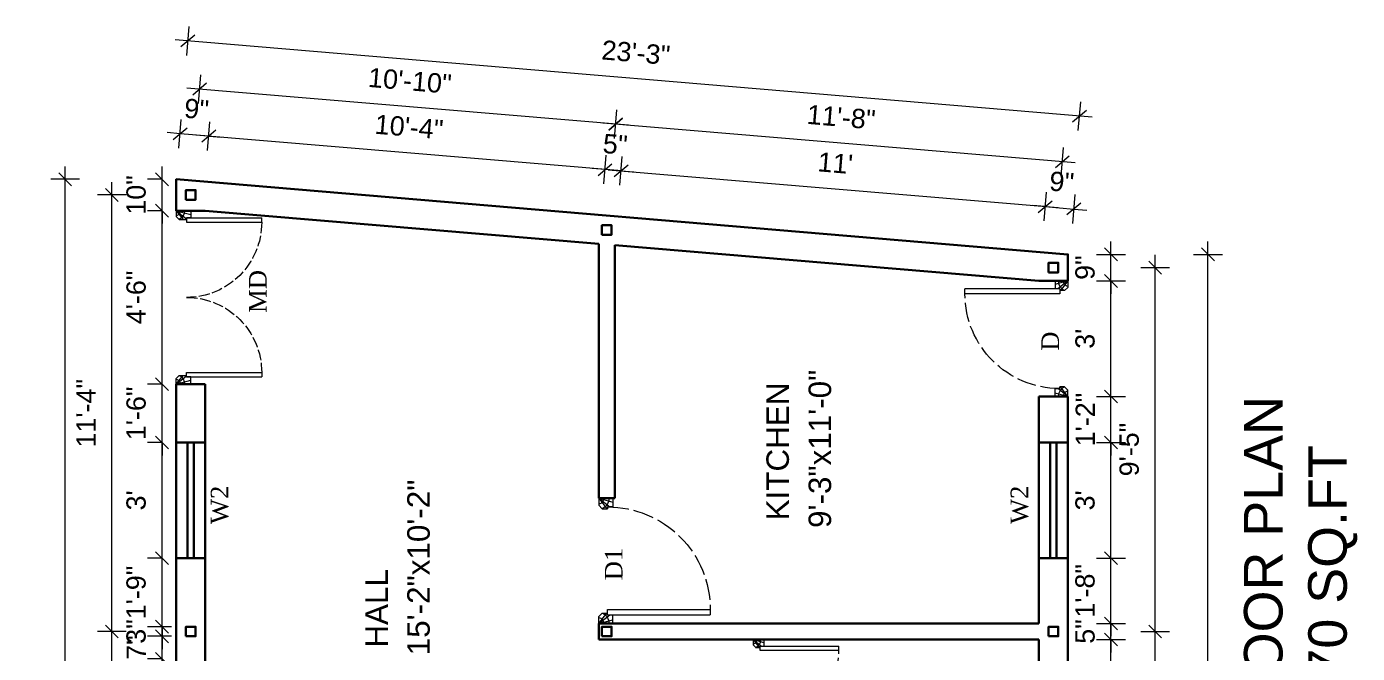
# Model space of a CAD drawing. Header units: inches. Extents: x 45643 to 78083, y -17830 to -3084.
# Drawn here: x 53665.1 to 54079.3, y -14210.8 to -14015.7 of the extents above; entities that cross this region are included whole.
import ezdxf

# ---------------------------------------------------------------- set-up
doc = ezdxf.new("R2010")
doc.units = ezdxf.units.IN
doc.header["$MEASUREMENT"] = 0
doc.linetypes.add('ACAD_ISO02W100', pattern=[15, 12, -3])
doc.linetypes.add('CONTINUA', pattern=[0])
for name, color, linetype, lineweight in [('A_Title Text', 105, 'Continuous', 60), ('Dim - internal', 4, 'Continuous', 9), ('Door-window', 150, 'Continuous', 9), ('ELEVATION', 6, 'Continuous', 30), ('hatch', 30, 'Continuous', 5), ('WALL', 240, 'Continuous', 30)]:
    doc.layers.add(name, color=color, linetype=linetype, lineweight=lineweight)
doc.layers.add('PDF_Text', color=7, linetype='Continuous')
doc.styles.add('Arial', font='arial.ttf')
doc.styles.add('PDF Arial', font='arial.ttf')
doc.styles.get("Standard").update_dxf_attribs({"font": 'times.ttf'})
doc.dimstyles.new('Sudeep', dxfattribs={"dimtxt": 6, "dimasz": 4, "dimexe": 4.5, "dimexo": 4.5, "dimgap": 5, "dimtad": 1, "dimdec": 0, "dimlunit": 4, "dimtxsty": 'Arial', "dimblk": 'OBLIQUE', "dimcen": 250, "dimdle": 4, "dimclrd": 86, "dimclre": 5, "dimclrt": 1, "dimadec": 0, "dimazin": 0, "dimtfac": 1, "dimtdec": 0, "dimtix": 1, "dimtmove": 1, "dimatfit": 3, "dimldrblk": 'OBLIQUE', "dimfxl": 4.5, "dimfxlon": 1, "dimfrac": 2, "dimlwd": 15, "dimlwe": 13, "dimarcsym": 0})

# ---------------------------------------------------------------- blocks, each defined once
blk = doc.blocks.new('A$C6FA92B9D')
at = {"layer": 'Door-window', "linetype": 'Continuous', "ltscale": 0.25}
for p, q in [((19.64, 48), (19.64, 46)), ((23.64, 48), (19.64, 48)), ((23.64, 48), (19.64, 48)), ((23.64, 48), (23.64, 46.4)), ((20.8, 46), (0, 46)), ((0, 44.8), (0, 46)), ((20.8, 44.8), (0, 44.8)), ((19.64, 46), (20.8, 46)), ((20.8, 46), (20.8, 45.6)), ((20.8, 46), (20.8, 44.8)), ((22.84, 45.6), (20.8, 45.6)), ((23.64, 46.4), (22.84, 45.6)), ((20.8, 3.2), (0, 3.2)), ((0, 3.2), (0, 2)), ((20.8, 2), (0, 2)), ((19.64, 2), (20.8, 2)), ((19.64, 0), (19.64, 2)), ((23.64, 0), (19.64, 0)), ((23.64, 0), (19.64, 0)), ((20.8, 2), (20.8, 3.2)), ((20.8, 2), (20.8, 2.4)), ((22.84, 2.4), (20.8, 2.4)), ((23.64, 1.6), (22.84, 2.4)), ((23.64, 0), (23.64, 1.6))]:
    blk.add_line(p, q, dxfattribs=at)
at = {"layer": 'Door-window', "linetype": 'ACAD_ISO02W100', "ltscale": 0.25}
for centre, start, end in [((20.8, 44.8), 180, 270), ((20.8, 3.2), 90, 180)]:
    blk.add_arc(centre, 20.8, start, end, dxfattribs=at)
at = {"layer": 'hatch', "color": 8}
for p, q in [((23.64, 48), (19.64, 46.92)), ((23.64, 48), (20.8, 45.74)), ((23.64, 48), (21.77, 45.6)), ((23.64, 0), (19.64, 1.08)), ((23.64, 0), (20.8, 2.26)), ((23.64, 0), (21.77, 2.4))]:
    blk.add_line(p, q, dxfattribs=at)
for centre, radius, start, end in [((23.7, 47.79), 2.35, 174.9175, 249.0128), ((23.74, 47.77), 1.13, 168.5136, 264.8628), ((23.7, 0.21), 2.35, 110.9872, 185.0825), ((23.74, 0.23), 1.13, 95.1372, 191.4864)]:
    blk.add_arc(centre, radius, start, end, dxfattribs=at)
blk = doc.blocks.new("D 3'")
at = {"layer": 'Door-window', "linetype": 'Continuous', "ltscale": 0.25}
for p, q in [((3749.64, -16740.96), (3749.64, -16711.46)), ((3751.14, -16711.46), (3749.64, -16711.46)), ((3751.14, -16740.96), (3751.14, -16711.46)), ((3747.14, -16743.51), (3747.14, -16739.51)), ((3747.14, -16739.51), (3749.64, -16739.51)), ((3783.14, -16739.51), (3780.64, -16739.51)), ((3780.64, -16739.51), (3780.64, -16740.96)), ((3783.14, -16743.51), (3783.14, -16739.51)), ((3749.14, -16743.51), (3750.14, -16742.51)), ((3749.64, -16740.96), (3751.14, -16740.96)), ((3750.14, -16742.51), (3750.14, -16740.96)), ((3780.14, -16742.51), (3780.14, -16740.96)), ((3780.64, -16740.96), (3780.14, -16740.96)), ((3781.14, -16743.51), (3780.14, -16742.51)), ((3747.14, -16743.51), (3749.14, -16743.51)), ((3783.14, -16743.51), (3781.14, -16743.51))]:
    blk.add_line(p, q, dxfattribs=at)
at = {"layer": 'Door-window', "linetype": 'ACAD_ISO02W100', "ltscale": 0.5}
blk.add_arc((3751.14, -16740.96), 29.5, 0, 90, dxfattribs=at)
at = {"layer": 'hatch', "color": 8}
for p, q in [((3747.14, -16743.51), (3748.23, -16739.5)), ((3783.14, -16743.51), (3782.06, -16739.5)), ((3747.14, -16743.51), (3749.64, -16740.37)), ((3747.14, -16743.51), (3750.14, -16741.17)), ((3783.14, -16743.51), (3780.14, -16741.17)), ((3783.14, -16743.51), (3780.64, -16740.37))]:
    blk.add_line(p, q, dxfattribs=at)
for centre, radius, start, end in [((3747.4, -16743.58), 2.93, 20.9872, 95.0825), ((3747.43, -16743.63), 1.42, 5.1372, 101.4864), ((3782.88, -16743.58), 2.93, 84.9175, 159.0128), ((3782.86, -16743.63), 1.42, 78.5136, 174.8628)]:
    blk.add_arc(centre, radius, start, end, dxfattribs=at)
blk = doc.blocks.new('_Oblique')
at = {"color": 0, "linetype": 'ByBlock', "lineweight": -2}
blk.add_line((-0.5, -0.5), (0.5, 0.5), dxfattribs=at)
blk = doc.blocks.new('*D1306')
at = {"layer": 'A_Title Text', "color": 86, "lineweight": 15, "transparency": 16777216}
blk.add_line((53677.06, -14442.96), (53677.06, -14059.2), dxfattribs=at)
at = {"layer": 'A_Title Text', "color": 5, "lineweight": 13, "transparency": 16777216}
for p, q in [((53681.56, -14063.2), (53672.56, -14063.2)), ((53681.56, -14438.96), (53672.56, -14438.96))]:
    blk.add_line(p, q, dxfattribs=at)
at = {"layer": 'Defpoints', "color": 0, "transparency": 16777216}
for p in [(53677.06, -14063.2), (53711.64, -14063.2), (53711.64, -14438.96)]:
    blk.add_point(p, dxfattribs=at)
at = {"layer": 'A_Title Text', "color": 86, "lineweight": 15, "transparency": 16777216, "xscale": 4, "yscale": 4, "zscale": 4}
for p, rotation in [((53677.06, -14063.2), 90), ((53677.06, -14438.96), 270)]:
    blk.add_blockref('_Oblique', p, dxfattribs=dict(at, rotation=rotation))
at = {"layer": 'A_Title Text', "color": 1, "transparency": 16777216, "insert": (53668.99, -14251.08), "char_height": 6, "attachment_point": 5, "rotation": 90, "style": 'Arial'}
blk.add_mtext('31\'-4"', dxfattribs=at)
blk = doc.blocks.new('*D1307')
at = {"layer": 'A_Title Text', "color": 86, "lineweight": 15, "transparency": 16777216}
blk.add_line((54032.75, -14400.48), (54032.75, -14082.58), dxfattribs=at)
at = {"layer": 'A_Title Text', "color": 5, "lineweight": 13, "transparency": 16777216}
for p, q in [((54028.25, -14086.58), (54037.25, -14086.58)), ((54028.25, -14396.48), (54037.25, -14396.48))]:
    blk.add_line(p, q, dxfattribs=at)
at = {"layer": 'Defpoints', "color": 0, "transparency": 16777216}
for p in [(53989.15, -14086.58), (54032.75, -14086.58), (53989.15, -14396.48)]:
    blk.add_point(p, dxfattribs=at)
at = {"layer": 'A_Title Text', "color": 86, "lineweight": 15, "transparency": 16777216, "xscale": 4, "yscale": 4, "zscale": 4}
for p, rotation in [((54032.75, -14086.58), 90), ((54032.75, -14396.48), 270)]:
    blk.add_blockref('_Oblique', p, dxfattribs=dict(at, rotation=rotation))
at = {"layer": 'A_Title Text', "color": 1, "transparency": 16777216, "insert": (54024.68, -14241.53), "char_height": 6, "attachment_point": 5, "rotation": 90, "style": 'Arial'}
blk.add_mtext('25\'-10"', dxfattribs=at)
blk = doc.blocks.new('*D1316')
at = {"layer": 'A_Title Text', "color": 86, "lineweight": 15, "transparency": 16777216}
blk.add_line((53707.21, -14252.51), (53707.21, -14208.51), dxfattribs=at)
at = {"layer": 'A_Title Text', "color": 5, "lineweight": 13, "transparency": 16777216}
for p, q in [((53707.21, -14212.51), (53702.71, -14212.51)), ((53707.21, -14248.51), (53702.71, -14248.51))]:
    blk.add_line(p, q, dxfattribs=at)
at = {"layer": 'Defpoints', "color": 0, "transparency": 16777216}
for p in [(53707.21, -14212.51), (53711.64, -14212.51), (53711.64, -14248.51)]:
    blk.add_point(p, dxfattribs=at)
at = {"layer": 'A_Title Text', "color": 86, "lineweight": 15, "transparency": 16777216, "xscale": 4, "yscale": 4, "zscale": 4}
for p, rotation in [((53707.21, -14212.51), 90), ((53707.21, -14248.51), 270)]:
    blk.add_blockref('_Oblique', p, dxfattribs=dict(at, rotation=rotation))
at = {"layer": 'A_Title Text', "color": 1, "transparency": 16777216, "insert": (53699.15, -14230.51), "char_height": 6, "attachment_point": 5, "rotation": 90, "style": 'Arial'}
blk.add_mtext("3'", dxfattribs=at)
blk = doc.blocks.new('*D1317')
at = {"layer": 'A_Title Text', "color": 86, "lineweight": 15, "transparency": 16777216}
for p, q in [((53707.21, -14205.51), (53707.21, -14201.51)), ((53707.21, -14212.51), (53707.21, -14205.51)), ((53707.21, -14212.51), (53707.21, -14216.51))]:
    blk.add_line(p, q, dxfattribs=at)
at = {"layer": 'A_Title Text', "color": 5, "lineweight": 13, "transparency": 16777216}
for p, q in [((53710.14, -14205.51), (53702.71, -14205.51)), ((53707.21, -14212.51), (53702.71, -14212.51))]:
    blk.add_line(p, q, dxfattribs=at)
at = {"layer": 'Defpoints', "color": 0, "transparency": 16777216}
for p in [(53707.21, -14205.51), (53714.64, -14205.51), (53711.64, -14212.51)]:
    blk.add_point(p, dxfattribs=at)
at = {"layer": 'A_Title Text', "color": 86, "lineweight": 15, "transparency": 16777216, "xscale": 4, "yscale": 4, "zscale": 4}
for p, rotation in [((53707.21, -14205.51), 270), ((53707.21, -14212.51), 90)]:
    blk.add_blockref('_Oblique', p, dxfattribs=dict(at, rotation=rotation))
at = {"layer": 'A_Title Text', "color": 1, "transparency": 16777216, "insert": (53699.21, -14209.01), "char_height": 6, "attachment_point": 5, "rotation": 90, "style": 'Arial'}
blk.add_mtext('7"', dxfattribs=at)
blk = doc.blocks.new('*D1318')
at = {"layer": 'A_Title Text', "color": 86, "lineweight": 15, "transparency": 16777216}
for p, q in [((53707.21, -14202.51), (53707.21, -14198.51)), ((53707.21, -14205.51), (53707.21, -14202.51)), ((53707.21, -14205.51), (53707.21, -14209.51))]:
    blk.add_line(p, q, dxfattribs=at)
at = {"layer": 'A_Title Text', "color": 5, "lineweight": 13, "transparency": 16777216}
for p, q in [((53710.14, -14202.51), (53702.71, -14202.51)), ((53710.14, -14205.51), (53702.71, -14205.51))]:
    blk.add_line(p, q, dxfattribs=at)
at = {"layer": 'Defpoints', "color": 0, "transparency": 16777216}
for p in [(53707.21, -14202.51), (53714.64, -14202.51), (53714.64, -14205.51)]:
    blk.add_point(p, dxfattribs=at)
at = {"layer": 'A_Title Text', "color": 86, "lineweight": 15, "transparency": 16777216, "xscale": 4, "yscale": 4, "zscale": 4}
for p, rotation in [((53707.21, -14202.51), 270), ((53707.21, -14205.51), 90)]:
    blk.add_blockref('_Oblique', p, dxfattribs=dict(at, rotation=rotation))
at = {"layer": 'A_Title Text', "color": 1, "transparency": 16777216, "insert": (53699.15, -14204.01), "char_height": 6, "attachment_point": 5, "rotation": 90, "style": 'Arial'}
blk.add_mtext('3"', dxfattribs=at)
blk = doc.blocks.new('*D1319')
at = {"layer": 'A_Title Text', "color": 86, "lineweight": 15, "transparency": 16777216}
for p, q in [((53707.21, -14181.18), (53707.21, -14177.18)), ((53707.21, -14202.51), (53707.21, -14181.18)), ((53707.21, -14202.51), (53707.21, -14206.51))]:
    blk.add_line(p, q, dxfattribs=at)
at = {"layer": 'A_Title Text', "color": 5, "lineweight": 13, "transparency": 16777216}
for p, q in [((53707.21, -14181.18), (53702.71, -14181.18)), ((53710.14, -14202.51), (53702.71, -14202.51))]:
    blk.add_line(p, q, dxfattribs=at)
at = {"layer": 'Defpoints', "color": 0, "transparency": 16777216}
for p in [(53707.21, -14181.18), (53711.64, -14181.18), (53714.64, -14202.51)]:
    blk.add_point(p, dxfattribs=at)
at = {"layer": 'A_Title Text', "color": 86, "lineweight": 15, "transparency": 16777216, "xscale": 4, "yscale": 4, "zscale": 4}
for p, rotation in [((53707.21, -14181.18), 270), ((53707.21, -14202.51), 90)]:
    blk.add_blockref('_Oblique', p, dxfattribs=dict(at, rotation=rotation))
at = {"layer": 'A_Title Text', "color": 1, "transparency": 16777216, "insert": (53699.15, -14191.85), "char_height": 6, "attachment_point": 5, "rotation": 90, "style": 'Arial'}
blk.add_mtext('1\'-9"', dxfattribs=at)
blk = doc.blocks.new('*D1320')
at = {"layer": 'A_Title Text', "color": 86, "lineweight": 15, "transparency": 16777216}
blk.add_line((53707.21, -14185.18), (53707.21, -14141.18), dxfattribs=at)
at = {"layer": 'A_Title Text', "color": 5, "lineweight": 13, "transparency": 16777216}
for p, q in [((53707.21, -14145.18), (53702.71, -14145.18)), ((53707.21, -14181.18), (53702.71, -14181.18))]:
    blk.add_line(p, q, dxfattribs=at)
at = {"layer": 'Defpoints', "color": 0, "transparency": 16777216}
for p in [(53707.21, -14145.18), (53711.64, -14145.18), (53711.64, -14181.18)]:
    blk.add_point(p, dxfattribs=at)
at = {"layer": 'A_Title Text', "color": 86, "lineweight": 15, "transparency": 16777216, "xscale": 4, "yscale": 4, "zscale": 4}
for p, rotation in [((53707.21, -14145.18), 90), ((53707.21, -14181.18), 270)]:
    blk.add_blockref('_Oblique', p, dxfattribs=dict(at, rotation=rotation))
at = {"layer": 'A_Title Text', "color": 1, "transparency": 16777216, "insert": (53699.15, -14163.18), "char_height": 6, "attachment_point": 5, "rotation": 90, "style": 'Arial'}
blk.add_mtext("3'", dxfattribs=at)
blk = doc.blocks.new('*D1321')
at = {"layer": 'A_Title Text', "color": 86, "lineweight": 15, "transparency": 16777216}
for p, q in [((53707.21, -14126.99), (53707.21, -14122.99)), ((53707.21, -14145.18), (53707.21, -14126.99)), ((53707.21, -14145.18), (53707.21, -14149.18))]:
    blk.add_line(p, q, dxfattribs=at)
at = {"layer": 'A_Title Text', "color": 5, "lineweight": 13, "transparency": 16777216}
for p, q in [((53707.21, -14126.99), (53702.71, -14126.99)), ((53707.21, -14145.18), (53702.71, -14145.18))]:
    blk.add_line(p, q, dxfattribs=at)
at = {"layer": 'Defpoints', "color": 0, "transparency": 16777216}
for p in [(53707.21, -14126.99), (53711.64, -14126.99), (53711.64, -14145.18)]:
    blk.add_point(p, dxfattribs=at)
at = {"layer": 'A_Title Text', "color": 86, "lineweight": 15, "transparency": 16777216, "xscale": 4, "yscale": 4, "zscale": 4}
for p, rotation in [((53707.21, -14126.99), 270), ((53707.21, -14145.18), 90)]:
    blk.add_blockref('_Oblique', p, dxfattribs=dict(at, rotation=rotation))
at = {"layer": 'A_Title Text', "color": 1, "transparency": 16777216, "insert": (53699.15, -14136.09), "char_height": 6, "attachment_point": 5, "rotation": 90, "style": 'Arial'}
blk.add_mtext('1\'-6"', dxfattribs=at)
blk = doc.blocks.new('*D1322')
at = {"layer": 'A_Title Text', "color": 86, "lineweight": 15, "transparency": 16777216}
blk.add_line((53707.21, -14130.99), (53707.21, -14068.99), dxfattribs=at)
at = {"layer": 'A_Title Text', "color": 5, "lineweight": 13, "transparency": 16777216}
for p, q in [((53707.21, -14072.99), (53702.71, -14072.99)), ((53707.21, -14126.99), (53702.71, -14126.99))]:
    blk.add_line(p, q, dxfattribs=at)
at = {"layer": 'Defpoints', "color": 0, "transparency": 16777216}
for p in [(53707.21, -14072.99), (53711.64, -14072.99), (53711.64, -14126.99)]:
    blk.add_point(p, dxfattribs=at)
at = {"layer": 'A_Title Text', "color": 86, "lineweight": 15, "transparency": 16777216, "xscale": 4, "yscale": 4, "zscale": 4}
for p, rotation in [((53707.21, -14072.99), 90), ((53707.21, -14126.99), 270)]:
    blk.add_blockref('_Oblique', p, dxfattribs=dict(at, rotation=rotation))
at = {"layer": 'A_Title Text', "color": 1, "transparency": 16777216, "insert": (53699.15, -14099.99), "char_height": 6, "attachment_point": 5, "rotation": 90, "style": 'Arial'}
blk.add_mtext('4\'-6"', dxfattribs=at)
blk = doc.blocks.new('*D1323')
at = {"layer": 'A_Title Text', "color": 86, "lineweight": 15, "transparency": 16777216}
for p, q in [((53707.21, -14063.2), (53707.21, -14059.2)), ((53707.21, -14072.99), (53707.21, -14063.2)), ((53707.21, -14072.99), (53707.21, -14076.99))]:
    blk.add_line(p, q, dxfattribs=at)
at = {"layer": 'A_Title Text', "color": 5, "lineweight": 13, "transparency": 16777216}
for p, q in [((53707.21, -14063.2), (53702.71, -14063.2)), ((53707.21, -14072.99), (53702.71, -14072.99))]:
    blk.add_line(p, q, dxfattribs=at)
at = {"layer": 'Defpoints', "color": 0, "transparency": 16777216}
for p in [(53707.21, -14063.2), (53711.64, -14063.2), (53711.64, -14072.99)]:
    blk.add_point(p, dxfattribs=at)
at = {"layer": 'A_Title Text', "color": 86, "lineweight": 15, "transparency": 16777216, "xscale": 4, "yscale": 4, "zscale": 4}
for p, rotation in [((53707.21, -14063.2), 270), ((53707.21, -14072.99), 90)]:
    blk.add_blockref('_Oblique', p, dxfattribs=dict(at, rotation=rotation))
at = {"layer": 'A_Title Text', "color": 1, "transparency": 16777216, "insert": (53699.15, -14068.09), "char_height": 6, "attachment_point": 5, "rotation": 90, "style": 'Arial'}
blk.add_mtext('10"', dxfattribs=at)
blk = doc.blocks.new('*D1325')
at = {"layer": 'A_Title Text', "color": 86, "lineweight": 15, "transparency": 16777216}
blk.add_line((53691.57, -14267.01), (53691.57, -14200.01), dxfattribs=at)
at = {"layer": 'A_Title Text', "color": 5, "lineweight": 13, "transparency": 16777216}
for p, q in [((53696.07, -14204.01), (53687.07, -14204.01)), ((53696.07, -14263.01), (53687.07, -14263.01))]:
    blk.add_line(p, q, dxfattribs=at)
at = {"layer": 'Defpoints', "color": 0, "transparency": 16777216}
for p in [(53691.57, -14204.01), (53716.14, -14204.01), (53716.14, -14263.01)]:
    blk.add_point(p, dxfattribs=at)
at = {"layer": 'A_Title Text', "color": 86, "lineweight": 15, "transparency": 16777216, "xscale": 4, "yscale": 4, "zscale": 4}
for p, rotation in [((53691.57, -14204.01), 90), ((53691.57, -14263.01), 270)]:
    blk.add_blockref('_Oblique', p, dxfattribs=dict(at, rotation=rotation))
at = {"layer": 'A_Title Text', "color": 1, "transparency": 16777216, "insert": (53683.55, -14233.51), "char_height": 6, "attachment_point": 5, "rotation": 90, "style": 'Arial'}
blk.add_mtext('4\'-11"', dxfattribs=at)
blk = doc.blocks.new('*D1326')
at = {"layer": 'A_Title Text', "color": 86, "lineweight": 15, "transparency": 16777216}
blk.add_line((53691.57, -14208.01), (53691.57, -14064.09), dxfattribs=at)
at = {"layer": 'A_Title Text', "color": 5, "lineweight": 13, "transparency": 16777216}
for p, q in [((53696.07, -14068.09), (53687.07, -14068.09)), ((53696.07, -14204.01), (53687.07, -14204.01))]:
    blk.add_line(p, q, dxfattribs=at)
at = {"layer": 'Defpoints', "color": 0, "transparency": 16777216}
for p in [(53691.57, -14068.09), (53716.14, -14068.09), (53716.14, -14204.01)]:
    blk.add_point(p, dxfattribs=at)
at = {"layer": 'A_Title Text', "color": 86, "lineweight": 15, "transparency": 16777216, "xscale": 4, "yscale": 4, "zscale": 4}
for p, rotation in [((53691.57, -14068.09), 90), ((53691.57, -14204.01), 270)]:
    blk.add_blockref('_Oblique', p, dxfattribs=dict(at, rotation=rotation))
at = {"layer": 'A_Title Text', "color": 1, "transparency": 16777216, "insert": (53683.55, -14136.05), "char_height": 6, "attachment_point": 5, "rotation": 90, "style": 'Arial'}
blk.add_mtext('11\'-4"', dxfattribs=at)
blk = doc.blocks.new('*D1331')
at = {"layer": 'A_Title Text', "color": 86, "lineweight": 15, "transparency": 16777216}
blk.add_line((54002.58, -14264.51), (54002.58, -14202.51), dxfattribs=at)
at = {"layer": 'A_Title Text', "color": 5, "lineweight": 13, "transparency": 16777216}
for p, q in [((53998.08, -14206.51), (54007.08, -14206.51)), ((53998.08, -14260.51), (54007.08, -14260.51))]:
    blk.add_line(p, q, dxfattribs=at)
at = {"layer": 'Defpoints', "color": 0, "transparency": 16777216}
for p in [(53980.15, -14206.51), (54002.58, -14206.51), (53980.15, -14260.51)]:
    blk.add_point(p, dxfattribs=at)
at = {"layer": 'A_Title Text', "color": 86, "lineweight": 15, "transparency": 16777216, "xscale": 4, "yscale": 4, "zscale": 4}
for p, rotation in [((54002.58, -14206.51), 90), ((54002.58, -14260.51), 270)]:
    blk.add_blockref('_Oblique', p, dxfattribs=dict(at, rotation=rotation))
at = {"layer": 'A_Title Text', "color": 1, "transparency": 16777216, "insert": (53994.52, -14233.51), "char_height": 6, "attachment_point": 5, "rotation": 90, "style": 'Arial'}
blk.add_mtext('4\'-6"', dxfattribs=at)
blk = doc.blocks.new('*D1332')
at = {"layer": 'A_Title Text', "color": 86, "lineweight": 15, "transparency": 16777216}
for p, q in [((54002.58, -14201.51), (54002.58, -14197.51)), ((54002.58, -14206.51), (54002.58, -14201.51)), ((54002.58, -14206.51), (54002.58, -14210.51))]:
    blk.add_line(p, q, dxfattribs=at)
at = {"layer": 'A_Title Text', "color": 5, "lineweight": 13, "transparency": 16777216}
for p, q in [((53998.08, -14201.51), (54007.08, -14201.51)), ((53998.08, -14206.51), (54007.08, -14206.51))]:
    blk.add_line(p, q, dxfattribs=at)
at = {"layer": 'Defpoints', "color": 0, "transparency": 16777216}
for p in [(53980.15, -14201.51), (54002.58, -14201.51), (53980.15, -14206.51)]:
    blk.add_point(p, dxfattribs=at)
at = {"layer": 'A_Title Text', "color": 86, "lineweight": 15, "transparency": 16777216, "xscale": 4, "yscale": 4, "zscale": 4}
for p, rotation in [((54002.58, -14201.51), 270), ((54002.58, -14206.51), 90)]:
    blk.add_blockref('_Oblique', p, dxfattribs=dict(at, rotation=rotation))
at = {"layer": 'A_Title Text', "color": 1, "transparency": 16777216, "insert": (53994.53, -14204.01), "char_height": 6, "attachment_point": 5, "rotation": 90, "style": 'Arial'}
blk.add_mtext('5"', dxfattribs=at)
blk = doc.blocks.new('*D1333')
at = {"layer": 'A_Title Text', "color": 86, "lineweight": 15, "transparency": 16777216}
for p, q in [((54002.58, -14181.18), (54002.58, -14177.18)), ((54002.58, -14201.51), (54002.58, -14181.18)), ((54002.58, -14201.51), (54002.58, -14205.51))]:
    blk.add_line(p, q, dxfattribs=at)
at = {"layer": 'A_Title Text', "color": 5, "lineweight": 13, "transparency": 16777216}
for p, q in [((53998.08, -14181.18), (54007.08, -14181.18)), ((53998.08, -14201.51), (54007.08, -14201.51))]:
    blk.add_line(p, q, dxfattribs=at)
at = {"layer": 'Defpoints', "color": 0, "transparency": 16777216}
for p in [(53989.15, -14181.18), (54002.58, -14181.18), (53980.15, -14201.51)]:
    blk.add_point(p, dxfattribs=at)
at = {"layer": 'A_Title Text', "color": 86, "lineweight": 15, "transparency": 16777216, "xscale": 4, "yscale": 4, "zscale": 4}
for p, rotation in [((54002.58, -14181.18), 270), ((54002.58, -14201.51), 90)]:
    blk.add_blockref('_Oblique', p, dxfattribs=dict(at, rotation=rotation))
at = {"layer": 'A_Title Text', "color": 1, "transparency": 16777216, "insert": (53994.52, -14191.35), "char_height": 6, "attachment_point": 5, "rotation": 90, "style": 'Arial'}
blk.add_mtext('1\'-8"', dxfattribs=at)
blk = doc.blocks.new('*D1334')
at = {"layer": 'A_Title Text', "color": 86, "lineweight": 15, "transparency": 16777216}
blk.add_line((54002.58, -14185.18), (54002.58, -14141.18), dxfattribs=at)
at = {"layer": 'A_Title Text', "color": 5, "lineweight": 13, "transparency": 16777216}
for p, q in [((53998.08, -14145.18), (54007.08, -14145.18)), ((53998.08, -14181.18), (54007.08, -14181.18))]:
    blk.add_line(p, q, dxfattribs=at)
at = {"layer": 'Defpoints', "color": 0, "transparency": 16777216}
for p in [(53989.15, -14145.18), (54002.58, -14145.18), (53989.15, -14181.18)]:
    blk.add_point(p, dxfattribs=at)
at = {"layer": 'A_Title Text', "color": 86, "lineweight": 15, "transparency": 16777216, "xscale": 4, "yscale": 4, "zscale": 4}
for p, rotation in [((54002.58, -14145.18), 90), ((54002.58, -14181.18), 270)]:
    blk.add_blockref('_Oblique', p, dxfattribs=dict(at, rotation=rotation))
at = {"layer": 'A_Title Text', "color": 1, "transparency": 16777216, "insert": (53994.52, -14163.18), "char_height": 6, "attachment_point": 5, "rotation": 90, "style": 'Arial'}
blk.add_mtext("3'", dxfattribs=at)
blk = doc.blocks.new('*D1335')
at = {"layer": 'A_Title Text', "color": 86, "lineweight": 15, "transparency": 16777216}
for p, q in [((54002.58, -14130.85), (54002.58, -14126.85)), ((54002.58, -14145.18), (54002.58, -14130.85)), ((54002.58, -14145.18), (54002.58, -14149.18))]:
    blk.add_line(p, q, dxfattribs=at)
at = {"layer": 'A_Title Text', "color": 5, "lineweight": 13, "transparency": 16777216}
for p, q in [((53998.08, -14130.85), (54007.08, -14130.85)), ((53998.08, -14145.18), (54007.08, -14145.18))]:
    blk.add_line(p, q, dxfattribs=at)
at = {"layer": 'Defpoints', "color": 0, "transparency": 16777216}
for p in [(53989.15, -14130.85), (54002.58, -14130.85), (53989.15, -14145.18)]:
    blk.add_point(p, dxfattribs=at)
at = {"layer": 'A_Title Text', "color": 86, "lineweight": 15, "transparency": 16777216, "xscale": 4, "yscale": 4, "zscale": 4}
for p, rotation in [((54002.58, -14130.85), 270), ((54002.58, -14145.18), 90)]:
    blk.add_blockref('_Oblique', p, dxfattribs=dict(at, rotation=rotation))
at = {"layer": 'A_Title Text', "color": 1, "transparency": 16777216, "insert": (53994.57, -14138.02), "char_height": 6, "attachment_point": 5, "rotation": 90, "style": 'Arial'}
blk.add_mtext('1\'-2"', dxfattribs=at)
blk = doc.blocks.new('*D1336')
at = {"layer": 'A_Title Text', "color": 86, "lineweight": 15, "transparency": 16777216}
blk.add_line((54002.58, -14134.85), (54002.58, -14090.85), dxfattribs=at)
at = {"layer": 'A_Title Text', "color": 5, "lineweight": 13, "transparency": 16777216}
for p, q in [((53998.08, -14094.85), (54007.08, -14094.85)), ((53998.08, -14130.85), (54007.08, -14130.85))]:
    blk.add_line(p, q, dxfattribs=at)
at = {"layer": 'Defpoints', "color": 0, "transparency": 16777216}
for p in [(53989.15, -14094.85), (54002.58, -14094.85), (53989.15, -14130.85)]:
    blk.add_point(p, dxfattribs=at)
at = {"layer": 'A_Title Text', "color": 86, "lineweight": 15, "transparency": 16777216, "xscale": 4, "yscale": 4, "zscale": 4}
for p, rotation in [((54002.58, -14094.85), 90), ((54002.58, -14130.85), 270)]:
    blk.add_blockref('_Oblique', p, dxfattribs=dict(at, rotation=rotation))
at = {"layer": 'A_Title Text', "color": 1, "transparency": 16777216, "insert": (53994.52, -14112.85), "char_height": 6, "attachment_point": 5, "rotation": 90, "style": 'Arial'}
blk.add_mtext("3'", dxfattribs=at)
blk = doc.blocks.new('*D1337')
at = {"layer": 'A_Title Text', "color": 86, "lineweight": 15, "transparency": 16777216}
for p, q in [((54002.58, -14086.58), (54002.58, -14082.58)), ((54002.58, -14094.85), (54002.58, -14086.58)), ((54002.58, -14094.85), (54002.58, -14098.85))]:
    blk.add_line(p, q, dxfattribs=at)
at = {"layer": 'A_Title Text', "color": 5, "lineweight": 13, "transparency": 16777216}
for p, q in [((53998.08, -14086.58), (54007.08, -14086.58)), ((53998.08, -14094.85), (54007.08, -14094.85))]:
    blk.add_line(p, q, dxfattribs=at)
at = {"layer": 'Defpoints', "color": 0, "transparency": 16777216}
for p in [(53989.15, -14086.58), (54002.58, -14086.58), (53989.15, -14094.85)]:
    blk.add_point(p, dxfattribs=at)
at = {"layer": 'A_Title Text', "color": 86, "lineweight": 15, "transparency": 16777216, "xscale": 4, "yscale": 4, "zscale": 4}
for p, rotation in [((54002.58, -14086.58), 270), ((54002.58, -14094.85), 90)]:
    blk.add_blockref('_Oblique', p, dxfattribs=dict(at, rotation=rotation))
at = {"layer": 'A_Title Text', "color": 1, "transparency": 16777216, "insert": (53994.52, -14090.71), "char_height": 6, "attachment_point": 5, "rotation": 90, "style": 'Arial'}
blk.add_mtext('9"', dxfattribs=at)
blk = doc.blocks.new('*D1339')
at = {"layer": 'A_Title Text', "color": 86, "lineweight": 15, "transparency": 16777216}
blk.add_line((54016.33, -14267.01), (54016.33, -14200.01), dxfattribs=at)
at = {"layer": 'A_Title Text', "color": 5, "lineweight": 13, "transparency": 16777216}
for p, q in [((54011.83, -14204.01), (54020.83, -14204.01)), ((54011.83, -14263.01), (54020.83, -14263.01))]:
    blk.add_line(p, q, dxfattribs=at)
at = {"layer": 'Defpoints', "color": 0, "transparency": 16777216}
for p in [(53984.65, -14204.01), (54016.33, -14204.01), (53984.65, -14263.01)]:
    blk.add_point(p, dxfattribs=at)
at = {"layer": 'A_Title Text', "color": 86, "lineweight": 15, "transparency": 16777216, "xscale": 4, "yscale": 4, "zscale": 4}
for p, rotation in [((54016.33, -14204.01), 90), ((54016.33, -14263.01), 270)]:
    blk.add_blockref('_Oblique', p, dxfattribs=dict(at, rotation=rotation))
at = {"layer": 'A_Title Text', "color": 1, "transparency": 16777216, "insert": (54008.32, -14233.51), "char_height": 6, "attachment_point": 5, "rotation": 90, "style": 'Arial'}
blk.add_mtext('4\'-11"', dxfattribs=at)
blk = doc.blocks.new('*D1340')
at = {"layer": 'A_Title Text', "color": 86, "lineweight": 15, "transparency": 16777216}
blk.add_line((54016.33, -14208.01), (54016.33, -14086.71), dxfattribs=at)
at = {"layer": 'A_Title Text', "color": 5, "lineweight": 13, "transparency": 16777216}
for p, q in [((54011.83, -14090.71), (54020.83, -14090.71)), ((54011.83, -14204.01), (54020.83, -14204.01))]:
    blk.add_line(p, q, dxfattribs=at)
at = {"layer": 'Defpoints', "color": 0, "transparency": 16777216}
for p in [(53984.65, -14090.71), (54016.33, -14090.71), (53984.65, -14204.01)]:
    blk.add_point(p, dxfattribs=at)
at = {"layer": 'A_Title Text', "color": 86, "lineweight": 15, "transparency": 16777216, "xscale": 4, "yscale": 4, "zscale": 4}
for p, rotation in [((54016.33, -14090.71), 90), ((54016.33, -14204.01), 270)]:
    blk.add_blockref('_Oblique', p, dxfattribs=dict(at, rotation=rotation))
at = {"layer": 'A_Title Text', "color": 1, "transparency": 16777216, "insert": (54008.27, -14147.36), "char_height": 6, "attachment_point": 5, "rotation": 90, "style": 'Arial'}
blk.add_mtext('9\'-5"', dxfattribs=at)
blk = doc.blocks.new('*D1347')
at = {"layer": 'A_Title Text', "color": 5, "lineweight": 13, "transparency": 16777216}
for p, q in [((53844.71, -14064.65), (53845.46, -14055.68)), ((53849.71, -14065.07), (53850.46, -14056.1))]:
    blk.add_line(p, q, dxfattribs=at)
at = {"layer": 'A_Title Text', "color": 86, "lineweight": 15, "transparency": 16777216}
for p, q in [((53845.09, -14060.17), (53841.1, -14059.83)), ((53850.09, -14060.59), (53845.09, -14060.17)), ((53850.09, -14060.59), (53854.07, -14060.92))]:
    blk.add_line(p, q, dxfattribs=at)
at = {"layer": 'Defpoints', "color": 0, "transparency": 16777216}
for p in [(53845.09, -14060.17), (53843.14, -14083.31), (53848.14, -14083.73)]:
    blk.add_point(p, dxfattribs=at)
at = {"layer": 'A_Title Text', "color": 86, "lineweight": 15, "transparency": 16777216, "xscale": 4, "yscale": 4, "zscale": 4}
for p, rotation in [((53845.09, -14060.17), 355.1847222640574), ((53850.09, -14060.59), 175.1847222640574)]:
    blk.add_blockref('_Oblique', p, dxfattribs=dict(at, rotation=rotation))
at = {"layer": 'A_Title Text', "color": 1, "transparency": 16777216, "insert": (53848.26, -14052.35), "char_height": 6, "attachment_point": 5, "rotation": 355.1847, "style": 'Arial'}
blk.add_mtext('5"', dxfattribs=at)
blk = doc.blocks.new('*D1348')
at = {"layer": 'A_Title Text', "color": 5, "lineweight": 13, "transparency": 16777216}
for p, q in [((53721.36, -14054.26), (53722.11, -14045.29)), ((53844.71, -14064.65), (53845.46, -14055.68))]:
    blk.add_line(p, q, dxfattribs=at)
at = {"layer": 'A_Title Text', "color": 86, "lineweight": 15, "transparency": 16777216}
blk.add_line((53849.07, -14060.5), (53717.75, -14049.44), dxfattribs=at)
at = {"layer": 'Defpoints', "color": 0, "transparency": 16777216}
for p in [(53721.74, -14049.78), (53719.78, -14072.99), (53843.14, -14083.31)]:
    blk.add_point(p, dxfattribs=at)
at = {"layer": 'A_Title Text', "color": 86, "lineweight": 15, "transparency": 16777216, "xscale": 4, "yscale": 4, "zscale": 4}
for p, rotation in [((53721.74, -14049.78), 175.1847222640574), ((53845.09, -14060.17), 355.1847222640574)]:
    blk.add_blockref('_Oblique', p, dxfattribs=dict(at, rotation=rotation))
at = {"layer": 'A_Title Text', "color": 1, "transparency": 16777216, "insert": (53784.09, -14046.94), "char_height": 6, "attachment_point": 5, "rotation": 355.1847, "style": 'Arial'}
blk.add_mtext('10\'-4"', dxfattribs=at)
blk = doc.blocks.new('*D1304')
at = {"layer": 'A_Title Text', "color": 5, "lineweight": 13, "transparency": 16777216}
for p, q in [((53712.45, -14053.51), (53713.21, -14044.54)), ((53721.36, -14054.26), (53722.11, -14045.29))]:
    blk.add_line(p, q, dxfattribs=at)
at = {"layer": 'A_Title Text', "color": 86, "lineweight": 15, "transparency": 16777216}
for p, q in [((53712.83, -14049.03), (53708.84, -14048.69)), ((53721.74, -14049.78), (53712.83, -14049.03)), ((53721.74, -14049.78), (53725.72, -14050.11))]:
    blk.add_line(p, q, dxfattribs=at)
at = {"layer": 'Defpoints', "color": 0, "transparency": 16777216}
for p in [(53712.83, -14049.03), (53711.64, -14063.2), (53719.78, -14072.99)]:
    blk.add_point(p, dxfattribs=at)
at = {"layer": 'A_Title Text', "color": 86, "lineweight": 15, "transparency": 16777216, "xscale": 4, "yscale": 4, "zscale": 4}
for p, rotation in [((53712.83, -14049.03), 355.1847222640574), ((53721.74, -14049.78), 175.1847222640574)]:
    blk.add_blockref('_Oblique', p, dxfattribs=dict(at, rotation=rotation))
at = {"layer": 'A_Title Text', "color": 1, "transparency": 16777216, "insert": (53717.96, -14041.37), "char_height": 6, "attachment_point": 5, "rotation": 355.1847, "style": 'Arial'}
blk.add_mtext('9"', dxfattribs=at)
blk = doc.blocks.new('*D1349')
at = {"layer": 'A_Title Text', "color": 5, "lineweight": 13, "transparency": 16777216}
for p, q in [((53849.71, -14065.07), (53850.46, -14056.1)), ((53981.73, -14076.19), (53982.48, -14067.22))]:
    blk.add_line(p, q, dxfattribs=at)
at = {"layer": 'A_Title Text', "color": 86, "lineweight": 15, "transparency": 16777216}
blk.add_line((53846.1, -14060.25), (53986.09, -14072.04), dxfattribs=at)
at = {"layer": 'Defpoints', "color": 0, "transparency": 16777216}
for p in [(53982.1, -14071.71), (53848.14, -14083.73), (53980.15, -14094.85)]:
    blk.add_point(p, dxfattribs=at)
at = {"layer": 'A_Title Text', "color": 86, "lineweight": 15, "transparency": 16777216, "xscale": 4, "yscale": 4, "zscale": 4}
for p, rotation in [((53850.09, -14060.59), 175.1847222640574), ((53982.1, -14071.71), 355.1847222640574)]:
    blk.add_blockref('_Oblique', p, dxfattribs=dict(at, rotation=rotation))
at = {"layer": 'A_Title Text', "color": 1, "transparency": 16777216, "insert": (53916.77, -14058.16), "char_height": 6, "attachment_point": 5, "rotation": 355.1847, "style": 'Arial'}
blk.add_mtext("11'", dxfattribs=at)
blk = doc.blocks.new('*D1350')
at = {"layer": 'A_Title Text', "color": 5, "lineweight": 13, "transparency": 16777216}
for p, q in [((53981.73, -14076.19), (53982.48, -14067.22)), ((53990.66, -14076.95), (53991.42, -14067.98))]:
    blk.add_line(p, q, dxfattribs=at)
at = {"layer": 'A_Title Text', "color": 86, "lineweight": 15, "transparency": 16777216}
for p, q in [((53982.1, -14071.71), (53978.12, -14071.37)), ((53982.1, -14071.71), (53991.04, -14072.46)), ((53991.04, -14072.46), (53995.03, -14072.8))]:
    blk.add_line(p, q, dxfattribs=at)
at = {"layer": 'Defpoints', "color": 0, "transparency": 16777216}
for p in [(53991.04, -14072.46), (53980.15, -14094.85), (53989.15, -14094.85)]:
    blk.add_point(p, dxfattribs=at)
at = {"layer": 'A_Title Text', "color": 86, "lineweight": 15, "transparency": 16777216, "xscale": 4, "yscale": 4, "zscale": 4}
for p, rotation in [((53982.1, -14071.71), 355.1847222640574), ((53991.04, -14072.46), 175.1847222640574)]:
    blk.add_blockref('_Oblique', p, dxfattribs=dict(at, rotation=rotation))
at = {"layer": 'A_Title Text', "color": 1, "transparency": 16777216, "insert": (53987.25, -14064.05), "char_height": 6, "attachment_point": 5, "rotation": 355.1847, "style": 'Arial'}
blk.add_mtext('9"', dxfattribs=at)
blk = doc.blocks.new('*D1309')
at = {"layer": 'A_Title Text', "color": 5, "lineweight": 13, "transparency": 16777216}
for p, q in [((53848.03, -14050.53), (53848.79, -14041.57)), ((53987.05, -14062.24), (53987.81, -14053.28))]:
    blk.add_line(p, q, dxfattribs=at)
at = {"layer": 'A_Title Text', "color": 86, "lineweight": 15, "transparency": 16777216}
blk.add_line((53991.42, -14058.1), (53844.43, -14045.71), dxfattribs=at)
at = {"layer": 'Defpoints', "color": 0, "transparency": 16777216}
for p in [(53848.41, -14046.05), (53845.64, -14079), (53984.65, -14090.71)]:
    blk.add_point(p, dxfattribs=at)
at = {"layer": 'A_Title Text', "color": 86, "lineweight": 15, "transparency": 16777216, "xscale": 4, "yscale": 4, "zscale": 4}
for p, rotation in [((53848.41, -14046.05), 175.1847222639032), ((53987.43, -14057.76), 355.1847222639032)]:
    blk.add_blockref('_Oblique', p, dxfattribs=dict(at, rotation=rotation))
at = {"layer": 'A_Title Text', "color": 1, "transparency": 16777216, "insert": (53918.6, -14043.87), "char_height": 6, "attachment_point": 5, "rotation": 355.1847, "style": 'Arial'}
blk.add_mtext('11\'-8"', dxfattribs=at)
blk = doc.blocks.new('*D1310')
at = {"layer": 'A_Title Text', "color": 5, "lineweight": 13, "transparency": 16777216}
for p, q in [((53718.53, -14039.62), (53719.29, -14030.66)), ((53848.03, -14050.53), (53848.79, -14041.57))]:
    blk.add_line(p, q, dxfattribs=at)
at = {"layer": 'A_Title Text', "color": 86, "lineweight": 15, "transparency": 16777216}
blk.add_line((53852.4, -14046.39), (53714.93, -14034.8), dxfattribs=at)
at = {"layer": 'Defpoints', "color": 0, "transparency": 16777216}
for p in [(53718.91, -14035.14), (53716.14, -14068.09), (53845.64, -14079)]:
    blk.add_point(p, dxfattribs=at)
at = {"layer": 'A_Title Text', "color": 86, "lineweight": 15, "transparency": 16777216, "xscale": 4, "yscale": 4, "zscale": 4}
for p, rotation in [((53718.91, -14035.14), 175.1847222640574), ((53848.41, -14046.05), 355.1847222640574)]:
    blk.add_blockref('_Oblique', p, dxfattribs=dict(at, rotation=rotation))
at = {"layer": 'A_Title Text', "color": 1, "transparency": 16777216, "insert": (53784.34, -14032.56), "char_height": 6, "attachment_point": 5, "rotation": 355.1847, "style": 'Arial'}
blk.add_mtext('10\'-10"', dxfattribs=at)
blk = doc.blocks.new('*D1311')
at = {"layer": 'A_Title Text', "color": 5, "lineweight": 13, "transparency": 16777216}
for p, q in [((53714.89, -14024.64), (53715.64, -14015.67)), ((53992.4, -14048.01), (53993.16, -14039.05))]:
    blk.add_line(p, q, dxfattribs=at)
at = {"layer": 'A_Title Text', "color": 86, "lineweight": 15, "transparency": 16777216}
blk.add_line((53996.77, -14043.87), (53711.28, -14019.82), dxfattribs=at)
at = {"layer": 'Defpoints', "color": 0, "transparency": 16777216}
for p in [(53715.26, -14020.15), (53711.64, -14063.2), (53989.15, -14086.58)]:
    blk.add_point(p, dxfattribs=at)
at = {"layer": 'A_Title Text', "color": 86, "lineweight": 15, "transparency": 16777216, "xscale": 4, "yscale": 4, "zscale": 4}
for p, rotation in [((53715.26, -14020.15), 175.1847222638995), ((53992.78, -14043.53), 355.1847222638995)]:
    blk.add_blockref('_Oblique', p, dxfattribs=dict(at, rotation=rotation))
at = {"layer": 'A_Title Text', "color": 1, "transparency": 16777216, "insert": (53854.7, -14023.8), "char_height": 6, "attachment_point": 5, "rotation": 355.1847, "style": 'Arial'}
blk.add_mtext('23\'-3"', dxfattribs=at)

msp = doc.modelspace()

# ---------------------------------------------------------------- linework, layer by layer
at = {"layer": 'ELEVATION'}
for p, q in [((53720.64, -14072.99), (53711.64, -14072.99)), ((53843.14, -14083.31), (53720.64, -14072.99)), ((53843.14, -14083.31), (53843.14, -14162.51)), ((53848.14, -14083.73), (53848.14, -14162.51)), ((53980.15, -14094.85), (53848.14, -14083.73)), ((53980.15, -14094.85), (53989.15, -14094.85)), ((53720.64, -14126.99), (53711.64, -14126.99)), ((53720.64, -14126.99), (53720.64, -14260.51)), ((53980.15, -14201.51), (53980.15, -14130.85)), ((53980.15, -14130.85), (53989.15, -14130.85)), ((53711.64, -14145.18), (53720.64, -14145.18)), ((53715.14, -14181.18), (53715.14, -14145.18)), ((53717.14, -14181.18), (53717.14, -14145.18)), ((53980.15, -14145.18), (53989.15, -14145.18)), ((53983.65, -14181.18), (53983.65, -14145.18)), ((53985.65, -14181.18), (53985.65, -14145.18)), ((53848.14, -14162.51), (53843.14, -14162.51)), ((53711.64, -14181.18), (53720.64, -14181.18)), ((53980.15, -14181.18), (53989.15, -14181.18)), ((53843.14, -14201.51), (53843.14, -14206.51)), ((53843.14, -14201.51), (53980.15, -14201.51)), ((53848.14, -14201.51), (53843.14, -14201.51)), ((53843.14, -14206.51), (53891.15, -14206.51)), ((53891.15, -14206.51), (53896.15, -14206.51)), ((53896.15, -14206.51), (53980.15, -14206.51)), ((53980.15, -14260.51), (53980.15, -14206.51))]:
    msp.add_line(p, q, dxfattribs=at)
for points in [[(53989.15, -14094.85), (53989.15, -14086.58), (53711.64, -14063.2), (53711.64, -14072.99)], [(53711.64, -14126.99), (53711.64, -14438.96), (53989.15, -14396.48), (53989.15, -14130.85)]]:
    msp.add_lwpolyline(points, dxfattribs=at)
for points in [[(53714.64, -14069.59), (53714.64, -14066.59), (53717.64, -14066.59), (53717.64, -14069.59)], [(53844.14, -14080.5), (53844.14, -14077.5), (53847.14, -14077.5), (53847.14, -14080.5)], [(53983.15, -14092.21), (53983.15, -14089.21), (53986.15, -14089.21), (53986.15, -14092.21)], [(53714.64, -14205.51), (53714.64, -14202.51), (53717.64, -14202.51), (53717.64, -14205.51)], [(53844.14, -14205.51), (53844.14, -14202.51), (53847.14, -14202.51), (53847.14, -14205.51)], [(53983.15, -14205.51), (53983.15, -14202.51), (53986.15, -14202.51), (53986.15, -14205.51)]]:
    msp.add_lwpolyline(points, close=True, dxfattribs=at)

# ---------------------------------------------------------------- block references
at = {"layer": 'Dim - internal', "xscale": -1.124999999999111, "yscale": 1.124999999999111, "zscale": 1.124999999999111}
msp.add_blockref('A$C6FA92B9D', (53738.23, -14126.99), dxfattribs=at)
at = {"layer": 'WALL', "linetype": 'CONTINUA', "xscale": -1, "rotation": 90.00000073371181}
msp.add_blockref("D 3'", (37245.65, -10347.71), dxfattribs=at)
at = {"layer": 'WALL', "linetype": 'CONTINUA', "xscale": -1.083333333333211, "yscale": 1.083333333333211, "zscale": 1.083333333333211, "rotation": 270.0000007337118}
msp.add_blockref("D 3'", (71981.94, -18260.92), dxfattribs=at)
at = {"layer": 'WALL', "xscale": 0.8333333330483583, "yscale": 0.8333333330483583, "zscale": 0.8333333330483583, "rotation": 270}
msp.add_blockref("D 3'", (67844.08, -11083.9), dxfattribs=at)

# ---------------------------------------------------------------- texts
at = {"attachment_point": 1, "rotation": 90}
for s, insert, char_height, width in [('{\\fTimes New Roman|b0|i0|c0|p18;MD}', (53734.27, -14104.8), 5.4869, 1396.073), ('D', (53980.91, -14116.61), 5.49, 54.2013), ('W2', (53722.38, -14170.56), 5.487, 1396.073), ('W2', (53971.33, -14170.56), 5.487, 1396.073), ('{\\fTimes New Roman|b0|i0|c0|p18;D1}', (53845.04, -14188.07), 5.4869, 54.2013)]:
    msp.add_mtext(s, dxfattribs=dict(at, insert=insert, char_height=char_height, width=width))
at = {"layer": 'PDF_Text', "attachment_point": 7, "rotation": 90, "style": 'PDF Arial'}
for s, insert, char_height in [('9\'-3"x11\'-0"', (53915.56, -14171.77), 7), ('KITCHEN', (53902.42, -14169.41), 7), ('GROUND FLOOR PLAN\\PAREA = 660.70 SQ.FT', (54079.27, -14316.04), 12), ('15\'-2"x10\'-2"', (53790.63, -14211.41), 7), ('HALL', (53777.49, -14209.04), 7)]:
    msp.add_mtext(s, dxfattribs=dict(at, insert=insert, char_height=char_height))

# ---------------------------------------------------------------- dimensions: what is measured, and where the dimension line sits
at = {"layer": 'A_Title Text'}
for p1, p2, distance, picture, middle in [((53989.1542, -14086.5769), (53711.6366, -14063.1986), -43.1989, '*D1311', (53854.6987, -14023.8042)), ((53984.65, -14090.71), (53845.64, -14079), -33.07, '*D1309', (53918.6, -14043.87))]:
    dim = msp.add_aligned_dim(p1=p1, p2=p2, distance=distance, dimstyle='Sudeep', dxfattribs=at)
    dim.commit()
    dim.dimension.update_dxf_attribs({"geometry": picture, "text_midpoint": middle})
for base, p1, p2, angle, picture, middle in [((53718.91, -14035.14), (53845.64, -14079), (53716.14, -14068.09), 355.1847, '*D1310', (53784.34, -14032.56)), ((53712.83, -14049.03), (53719.78, -14072.99), (53711.64, -14063.2), 355.1847, '*D1304', (53717.96, -14041.37)), ((53721.74, -14049.78), (53843.14, -14083.31), (53719.78, -14072.99), 355.1847, '*D1348', (53784.09, -14046.94)), ((53845.09, -14060.17), (53848.14, -14083.73), (53843.14, -14083.31), 355.1847, '*D1347', (53848.26, -14052.35)), ((53982.1, -14071.71), (53848.14, -14083.73), (53980.15, -14094.85), 355.1847, '*D1349', (53916.77, -14058.16)), ((53677.06, -14063.2), (53711.64, -14438.96), (53711.64, -14063.2), 90, '*D1306', (53668.99, -14251.08)), ((53707.21, -14063.2), (53711.64, -14072.99), (53711.64, -14063.2), 90, '*D1323', (53699.15, -14068.09)), ((53991.04, -14072.46), (53980.15, -14094.85), (53989.15, -14094.85), 355.1847, '*D1350', (53987.25, -14064.05)), ((53691.57, -14068.09), (53716.14, -14204.01), (53716.14, -14068.09), 90, '*D1326', (53683.55, -14136.05)), ((53707.21, -14072.99), (53711.64, -14126.99), (53711.64, -14072.99), 90, '*D1322', (53699.15, -14099.99)), ((54032.75, -14086.58), (53989.15, -14396.48), (53989.15, -14086.58), 90, '*D1307', (54024.68, -14241.53)), ((54016.33, -14090.71), (53984.65, -14204.01), (53984.65, -14090.71), 90, '*D1340', (54008.27, -14147.36)), ((54002.58, -14094.85), (53989.15, -14130.85), (53989.15, -14094.85), 90, '*D1336', (53994.52, -14112.85)), ((53707.21, -14126.99), (53711.64, -14145.18), (53711.64, -14126.99), 90, '*D1321', (53699.15, -14136.09)), ((54002.58, -14130.85), (53989.15, -14145.18), (53989.15, -14130.85), 90, '*D1335', (53994.57, -14138.02)), ((53707.21, -14145.18), (53711.64, -14181.18), (53711.64, -14145.18), 90, '*D1320', (53699.15, -14163.18)), ((54002.58, -14145.18), (53989.15, -14181.18), (53989.15, -14145.18), 90, '*D1334', (53994.52, -14163.18)), ((53707.21, -14181.18), (53714.64, -14202.51), (53711.64, -14181.18), 90, '*D1319', (53699.15, -14191.85)), ((54002.58, -14181.18), (53980.15, -14201.51), (53989.15, -14181.18), 90, '*D1333', (53994.52, -14191.35)), ((53707.21, -14202.51), (53714.64, -14205.51), (53714.64, -14202.51), 90, '*D1318', (53699.15, -14204.01)), ((54002.58, -14201.51), (53980.15, -14206.51), (53980.15, -14201.51), 90, '*D1332', (53994.53, -14204.01)), ((53691.57, -14204.01), (53716.14, -14263.01), (53716.14, -14204.01), 90, '*D1325', (53683.55, -14233.51)), ((53707.21, -14205.51), (53711.64, -14212.51), (53714.64, -14205.51), 90, '*D1317', (53699.21, -14209.01)), ((54002.58, -14206.51), (53980.15, -14260.51), (53980.15, -14206.51), 90, '*D1331', (53994.52, -14233.51)), ((54016.33, -14204.01), (53984.65, -14263.01), (53984.65, -14204.01), 90, '*D1339', (54008.32, -14233.51)), ((53707.21, -14212.51), (53711.64, -14248.51), (53711.64, -14212.51), 90, '*D1316', (53699.15, -14230.51))]:
    dim = msp.add_linear_dim(base=base, p1=p1, p2=p2, angle=angle, dimstyle='Sudeep', dxfattribs=at)
    dim.commit()
    dim.dimension.update_dxf_attribs({"geometry": picture, "text_midpoint": middle})
dim = msp.add_linear_dim(base=(54002.58, -14086.58), p1=(53989.15, -14094.85), p2=(53989.15, -14086.58), angle=90, text='9"', dimstyle='Sudeep', dxfattribs=at)
dim.commit()
dim.dimension.update_dxf_attribs({"geometry": '*D1337', "text_midpoint": (53994.52, -14090.71)})

doc.saveas('drawing.dxf')
